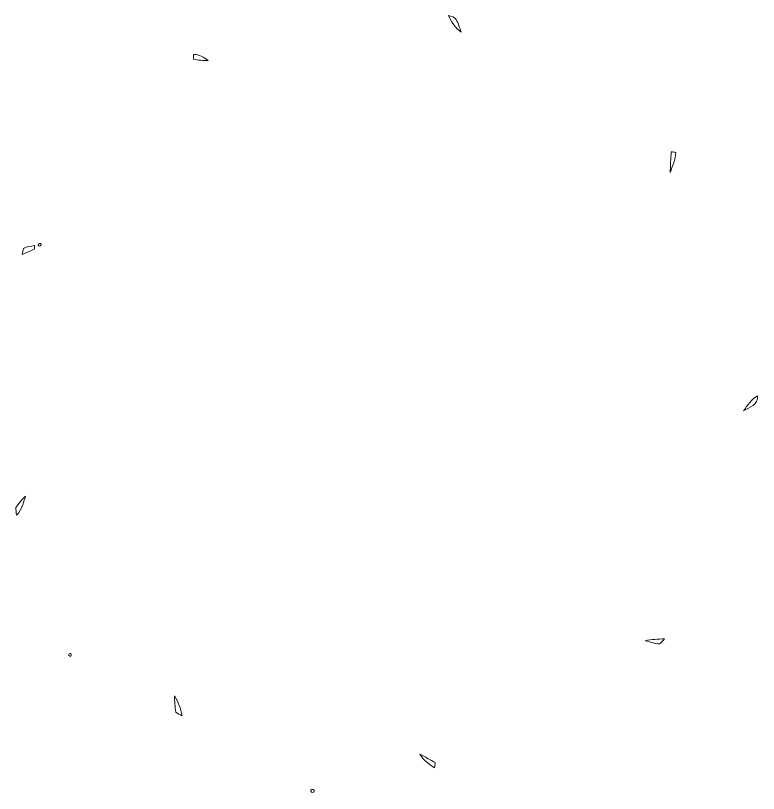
# Model space of a CAD drawing. Header units: centimetres. Extents: x -16.3 to 16.3, y -16.3 to 16.3.
# Drawn here: x -11.47 to 11.63, y -12.32 to 11.86 of the extents above; entities that cross this region are included whole.
import ezdxf

# ---------------------------------------------------------------- set-up
doc = ezdxf.new("R2010")
doc.units = ezdxf.units.CM
doc.header["$MEASUREMENT"] = 0
doc.layers.add('Layer 1', color=7, linetype='Continuous')

msp = doc.modelspace()

# ---------------------------------------------------------------- linework, layer by layer
at = {"layer": 'Layer 1', "color": 9, "lineweight": 9}
for points, knots in [([(1.9886, 11.86039), (2.07856, 11.66036), (2.20203, 11.47269), (2.38125, 11.34181), (2.38125, 11.34181), (2.33751, 11.47586), (2.29905, 11.61415), (2.22567, 11.73551), (2.22567, 11.73551), (2.17417, 11.81594), (2.07221, 11.83181), (1.9886, 11.86039), (1.9886, 11.86039), (1.9886, 11.86039), (1.9886, 11.86039), (1.9886, 11.86039)], [0, 0, 0, 0, 0.2, 0.2, 0.2, 0.2, 0.4, 0.4, 0.4, 0.4, 0.6, 0.6, 0.6, 0.6, 1, 1, 1, 1]), ([(-5.93761, 10.65142), (-5.93831, 10.61403), (-5.93972, 10.53888), (-5.94043, 10.50114), (-5.94043, 10.50114), (-5.7905, 10.47397), (-5.6388, 10.46092), (-5.4857, 10.46268), (-5.4857, 10.46268), (-5.6187, 10.56393), (-5.76369, 10.66024), (-5.93761, 10.65142), (-5.93761, 10.65142), (-5.93761, 10.65142), (-5.93761, 10.65142), (-5.93761, 10.65142)], [0, 0, 0, 0, 0.2, 0.2, 0.2, 0.2, 0.4, 0.4, 0.4, 0.4, 0.6, 0.6, 0.6, 0.6, 1, 1, 1, 1]), ([(8.91258, 7.62741), (8.90059, 7.4108), (8.88824, 7.19455), (8.88154, 6.97759), (8.88154, 6.97759), (8.95456, 7.18185), (9.04593, 7.38258), (9.05899, 7.60271), (9.05899, 7.60271), (9.00995, 7.61118), (8.96091, 7.6193), (8.91258, 7.62741), (8.91258, 7.62741), (8.91258, 7.62741), (8.91258, 7.62741), (8.91258, 7.62741)], [0, 0, 0, 0, 0.2, 0.2, 0.2, 0.2, 0.4, 0.4, 0.4, 0.4, 0.6, 0.6, 0.6, 0.6, 1, 1, 1, 1]), ([(-11.22045, 4.61574), (-11.24797, 4.56001), (-11.25503, 4.49721), (-11.26737, 4.43689), (-11.26737, 4.43689), (-11.1379, 4.48522), (-11.01232, 4.54272), (-10.88461, 4.59599), (-10.88461, 4.59599), (-10.8839, 4.62562), (-10.88285, 4.68454), (-10.88249, 4.71417), (-10.88249, 4.71417), (-10.99397, 4.68313), (-11.12168, 4.68348), (-11.22045, 4.61574), (-11.22045, 4.61574), (-11.22045, 4.61574), (-11.22045, 4.61574), (-11.22045, 4.61574)], [0, 0, 0, 0, 0.16666667, 0.16666667, 0.16666667, 0.16666667, 0.33333333, 0.33333333, 0.33333333, 0.33333333, 0.5, 0.5, 0.5, 0.5, 0.66666667, 0.66666667, 0.66666667, 0.66666667, 1, 1, 1, 1]), ([(-10.7622, 4.75862), (-10.8003, 4.71064), (-10.71704, 4.65914), (-10.68635, 4.70853), (-10.68635, 4.70853), (-10.6479, 4.75615), (-10.7315, 4.8073), (-10.7622, 4.75862), (-10.7622, 4.75862), (-10.7622, 4.75862), (-10.7622, 4.75862), (-10.7622, 4.75862)], [0, 0, 0, 0, 0.25, 0.25, 0.25, 0.25, 0.5, 0.5, 0.5, 0.5, 1, 1, 1, 1]), ([(11.16295, -0.43109), (11.35063, -0.31997), (11.62615, -0.23671), (11.6004, 0.0381), (11.6004, 0.0381), (11.40461, -0.06385), (11.28431, -0.25471), (11.16295, -0.43109), (11.16295, -0.43109), (11.16295, -0.43109), (11.16295, -0.43109), (11.16295, -0.43109)], [0, 0, 0, 0, 0.25, 0.25, 0.25, 0.25, 0.5, 0.5, 0.5, 0.5, 1, 1, 1, 1]), ([(-11.45999, -3.43359), (-11.47163, -3.51226), (-11.44905, -3.59057), (-11.43777, -3.66818), (-11.43777, -3.66818), (-11.28607, -3.50732), (-11.22504, -3.29036), (-11.16577, -3.08328), (-11.16577, -3.08328), (-11.27513, -3.19017), (-11.37285, -3.30764), (-11.45999, -3.43359), (-11.45999, -3.43359), (-11.45999, -3.43359), (-11.45999, -3.43359), (-11.45999, -3.43359)], [0, 0, 0, 0, 0.2, 0.2, 0.2, 0.2, 0.4, 0.4, 0.4, 0.4, 0.6, 0.6, 0.6, 0.6, 1, 1, 1, 1]), ([(8.10754, -7.57343), (8.25395, -7.59883), (8.39717, -7.67433), (8.54887, -7.67433), (8.54887, -7.67433), (8.61449, -7.63764), (8.65682, -7.57273), (8.70409, -7.51699), (8.70409, -7.51699), (8.50406, -7.52299), (8.30369, -7.53357), (8.10754, -7.57343), (8.10754, -7.57343), (8.10754, -7.57343), (8.10754, -7.57343), (8.10754, -7.57343)], [0, 0, 0, 0, 0.2, 0.2, 0.2, 0.2, 0.4, 0.4, 0.4, 0.4, 0.6, 0.6, 0.6, 0.6, 1, 1, 1, 1]), ([(-9.80229, -7.98054), (-9.84286, -8.0077), (-9.79805, -8.08108), (-9.75572, -8.05251), (-9.75572, -8.05251), (-9.71373, -8.02393), (-9.7589, -7.94949), (-9.80229, -7.98054), (-9.80229, -7.98054), (-9.80229, -7.98054), (-9.80229, -7.98054), (-9.80229, -7.98054)], [0, 0, 0, 0, 0.25, 0.25, 0.25, 0.25, 0.5, 0.5, 0.5, 0.5, 1, 1, 1, 1]), ([(-6.52851, -9.28687), (-6.52886, -9.45621), (-6.51122, -9.62342), (-6.49006, -9.79205), (-6.49006, -9.79205), (-6.43538, -9.8492), (-6.35741, -9.87284), (-6.28756, -9.9067), (-6.28756, -9.9067), (-6.33907, -9.6901), (-6.41139, -9.47702), (-6.52851, -9.28687), (-6.52851, -9.28687), (-6.52851, -9.28687), (-6.52851, -9.28687), (-6.52851, -9.28687)], [0, 0, 0, 0, 0.2, 0.2, 0.2, 0.2, 0.4, 0.4, 0.4, 0.4, 0.6, 0.6, 0.6, 0.6, 1, 1, 1, 1]), ([(1.10243, -11.10544), (1.21144, -11.28607), (1.38147, -11.41659), (1.55751, -11.52807), (1.55751, -11.52807), (1.56315, -11.47127), (1.56915, -11.41448), (1.57515, -11.35839), (1.57515, -11.35839), (1.41746, -11.27442), (1.26188, -11.18552), (1.10243, -11.10544), (1.10243, -11.10544), (1.10243, -11.10544), (1.10243, -11.10544), (1.10243, -11.10544)], [0, 0, 0, 0, 0.2, 0.2, 0.2, 0.2, 0.4, 0.4, 0.4, 0.4, 0.6, 0.6, 0.6, 0.6, 1, 1, 1, 1]), ([(-2.28918, -12.21493), (-2.32728, -12.27455), (-2.22286, -12.32182), (-2.18899, -12.26855), (-2.18899, -12.26855), (-2.15371, -12.20929), (-2.25567, -12.1606), (-2.28918, -12.21493)], [0, 0, 0, 0, 0.33333333, 0.33333333, 0.33333333, 0.33333333, 1, 1, 1, 1])]:
    msp.add_open_spline(points, degree=3, knots=knots, dxfattribs=at)

doc.saveas('drawing.dxf')
